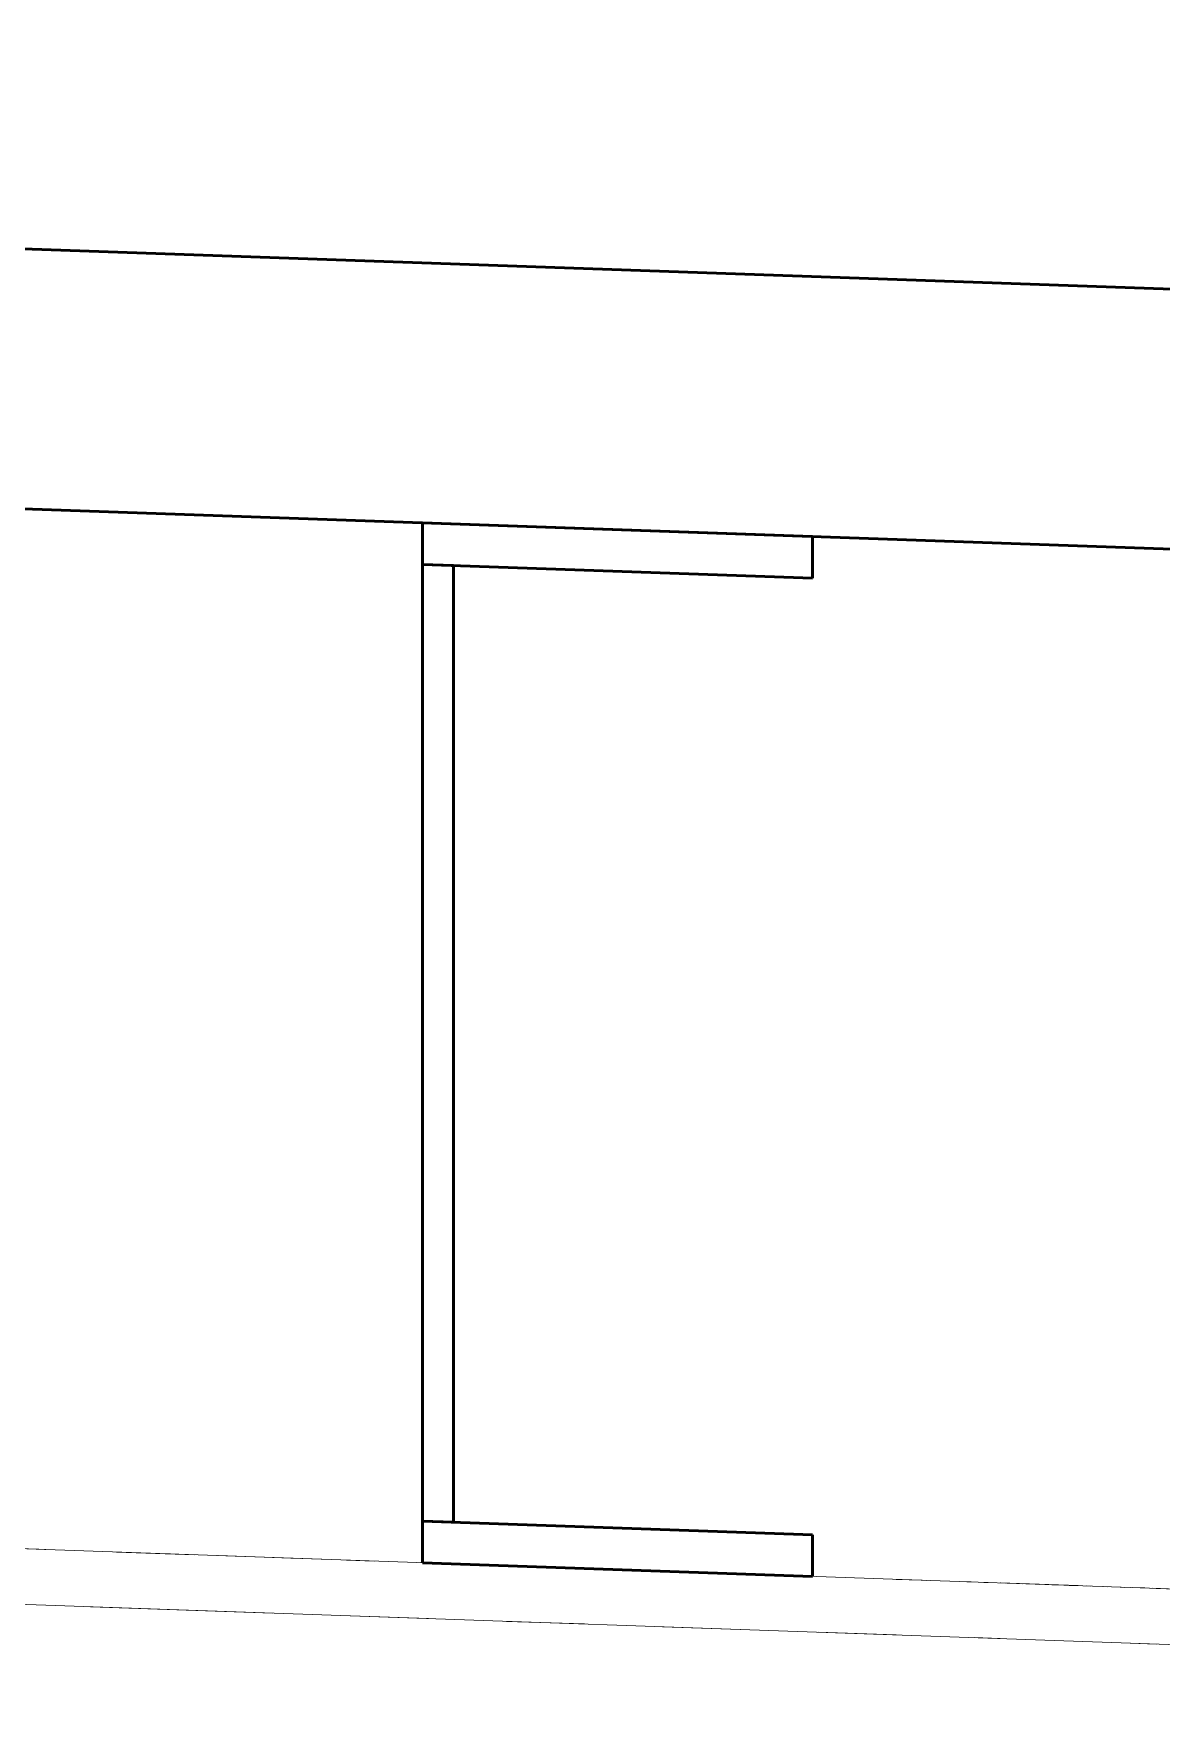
# Model space of a CAD drawing. Header units: metres. Extents: x 10 to 831, y 10 to 584.
# Drawn here: x 374.31 to 385.16, y 460.82 to 476.88 of the extents above; entities that cross this region are included whole.
import ezdxf

# ---------------------------------------------------------------- set-up
doc = ezdxf.new("R2010")
doc.units = ezdxf.units.M
doc.layers.add('CUT', color=7, linetype='Continuous', lineweight=50)
doc.layers.add('VIS', color=8, linetype='Continuous', lineweight=13)

msp = doc.modelspace()

# ---------------------------------------------------------------- linework, layer by layer
at = {"layer": 'CUT'}
for p, q in [((315, 476.877), (450, 472.152)), ((450, 469.652), (315, 474.377)), ((381.8, 472.038), (378.05, 472.17)), ((378.05, 472.17), (378.05, 471.77)), ((381.8, 471.639), (381.8, 472.038)), ((378.35, 471.76), (378.05, 471.77)), ((378.05, 471.77), (378.05, 462.57)), ((378.05, 471.77), (381.8, 471.639)), ((378.35, 462.56), (378.35, 471.76)), ((381.8, 462.439), (378.05, 462.57)), ((378.05, 462.57), (378.05, 462.17)), ((378.05, 462.57), (378.35, 462.56)), ((381.8, 462.038), (381.8, 462.439)), ((378.05, 462.17), (381.8, 462.038))]:
    msp.add_line(p, q, dxfattribs=at)
at = {"layer": 'VIS'}
for p, q in [((315, 476.877), (450, 472.152)), ((374.375, 474.798), (372.787, 474.854)), ((374.495, 474.794), (372.834, 474.852)), ((450, 472.152), (372.901, 474.85)), ((373.141, 474.842), (375.333, 474.765)), ((374.783, 474.784), (374.11, 474.808)), ((374.878, 474.781), (374.128, 474.808)), ((374.316, 474.8), (375.566, 474.757)), ((374.318, 474.8), (374.567, 474.792)), ((375.587, 474.756), (374.345, 474.799)), ((374.396, 474.798), (374.606, 474.79)), ((374.464, 474.796), (374.711, 474.787)), ((374.725, 474.786), (374.475, 474.795)), ((374.587, 474.791), (374.803, 474.784)), ((375.357, 474.764), (374.608, 474.79)), ((374.868, 474.782), (374.618, 474.79)), ((374.631, 474.79), (374.879, 474.781)), ((375.318, 474.765), (374.669, 474.788)), ((374.956, 474.779), (374.735, 474.786)), ((375.499, 474.76), (374.75, 474.785)), ((378.524, 474.654), (374.772, 474.784)), ((374.823, 474.783), (375.073, 474.774)), ((374.842, 474.783), (375.093, 474.774)), ((374.844, 474.782), (375.05, 474.775)), ((375.154, 474.772), (374.906, 474.78)), ((374.915, 474.779), (375.166, 474.771)), ((374.955, 474.779), (375.205, 474.769)), ((375.014, 474.777), (375.262, 474.768)), ((375.022, 474.776), (378.774, 474.644)), ((376.788, 474.714), (375.072, 474.774)), ((388.68, 474.298), (375.226, 474.769)), ((375.235, 474.769), (375.472, 474.76)), ((375.517, 474.759), (375.273, 474.767)), ((376.191, 474.735), (375.445, 474.761)), ((376.13, 474.737), (375.457, 474.761)), ((375.726, 474.751), (375.476, 474.76)), ((376.768, 474.715), (375.517, 474.759)), ((376.281, 474.732), (375.53, 474.758)), ((375.565, 474.757), (376.72, 474.716)), ((375.575, 474.756), (376.74, 474.716)), ((375.6, 474.755), (377.19, 474.7)), ((377.85, 474.677), (375.606, 474.755)), ((375.839, 474.748), (375.618, 474.755)), ((375.624, 474.755), (375.873, 474.746)), ((375.661, 474.754), (375.872, 474.746)), ((375.668, 474.754), (376.286, 474.731)), ((377.453, 474.691), (375.774, 474.75)), ((376.053, 474.74), (375.803, 474.749)), ((375.885, 474.746), (376.102, 474.738)), ((376.128, 474.737), (375.909, 474.745)), ((375.954, 474.743), (376.204, 474.735)), ((376.184, 474.736), (375.967, 474.743)), ((375.996, 474.742), (376.243, 474.733)), ((376.358, 474.729), (376.108, 474.738)), ((376.368, 474.729), (376.118, 474.737)), ((377.332, 474.695), (376.121, 474.737)), ((376.878, 474.711), (376.128, 474.737)), ((377.818, 474.678), (376.157, 474.736)), ((376.454, 474.726), (376.204, 474.735)), ((376.485, 474.725), (376.236, 474.734)), ((376.236, 474.734), (376.487, 474.725)), ((376.311, 474.731), (376.56, 474.722)), ((376.365, 474.729), (376.615, 474.72)), ((376.647, 474.719), (376.399, 474.728)), ((376.435, 474.726), (376.681, 474.718)), ((376.727, 474.716), (376.477, 474.725)), ((376.485, 474.725), (376.735, 474.716)), ((376.501, 474.724), (376.749, 474.716)), ((376.722, 474.716), (376.501, 474.724)), ((376.504, 474.724), (376.715, 474.716)), ((376.526, 474.724), (376.766, 474.715)), ((376.865, 474.712), (376.615, 474.72)), ((376.656, 474.719), (376.893, 474.711)), ((376.696, 474.717), (376.947, 474.709)), ((376.959, 474.708), (376.708, 474.717)), ((376.981, 474.707), (376.738, 474.716)), ((377.504, 474.689), (376.755, 474.716)), ((376.904, 474.71), (377.11, 474.703)), ((377.126, 474.702), (376.914, 474.709)), ((376.954, 474.709), (377.203, 474.7)), ((377.858, 474.676), (377.108, 474.703)), ((377.998, 474.672), (377.248, 474.698)), ((377.926, 474.675), (377.252, 474.698)), ((377.915, 474.675), (377.266, 474.697)), ((377.296, 474.697), (378.044, 474.67)), ((377.323, 474.695), (378.073, 474.669)), ((377.342, 474.695), (377.592, 474.686)), ((377.606, 474.685), (377.384, 474.693)), ((377.644, 474.684), (377.394, 474.693)), ((378.182, 474.666), (377.435, 474.692)), ((377.869, 474.676), (377.619, 474.685)), ((380.913, 474.57), (377.663, 474.683)), ((377.958, 474.673), (377.709, 474.682)), ((377.984, 474.673), (377.735, 474.681)), ((377.77, 474.68), (377.981, 474.673)), ((379.56, 474.617), (377.822, 474.678)), ((377.985, 474.673), (377.936, 474.674)), ((378.229, 474.663), (377.979, 474.673)), ((377.984, 474.673), (378.235, 474.663)), ((377.985, 474.673), (378.034, 474.671)), ((377.988, 474.672), (378.237, 474.663)), ((378.252, 474.663), (378.002, 474.672)), ((379.27, 474.628), (378.019, 474.671)), ((378.048, 474.67), (378.265, 474.663)), ((378.077, 474.669), (378.314, 474.661)), ((378.111, 474.668), (378.359, 474.659)), ((378.14, 474.667), (378.346, 474.659)), ((378.167, 474.666), (378.418, 474.657)), ((378.446, 474.656), (378.202, 474.664)), ((378.237, 474.663), (378.488, 474.654)), ((378.488, 474.654), (378.268, 474.663)), ((378.59, 474.651), (378.385, 474.659)), ((379.137, 474.632), (378.39, 474.658)), ((380.709, 474.577), (378.503, 474.654)), ((379.213, 474.63), (378.564, 474.652)), ((378.858, 474.641), (378.608, 474.65)), ((378.613, 474.65), (378.824, 474.643)), ((378.879, 474.641), (378.629, 474.649)), ((378.953, 474.639), (378.703, 474.647)), ((378.958, 474.638), (378.708, 474.647)), ((378.802, 474.644), (379.051, 474.635)), ((378.815, 474.643), (380.065, 474.6)), ((378.839, 474.642), (379.538, 474.618)), ((378.993, 474.637), (378.885, 474.641)), ((378.897, 474.641), (379.144, 474.632)), ((378.913, 474.64), (379.162, 474.631)), ((378.921, 474.639), (379.028, 474.636)), ((378.947, 474.639), (379.139, 474.632)), ((378.964, 474.638), (379.17, 474.631)), ((379.198, 474.63), (378.979, 474.637)), ((379.23, 474.628), (378.98, 474.637)), ((378.986, 474.637), (379.229, 474.628)), ((379.273, 474.627), (379.048, 474.635)), ((379.37, 474.624), (379.119, 474.633)), ((379.372, 474.624), (379.151, 474.632)), ((379.484, 474.62), (379.234, 474.628)), ((379.523, 474.619), (379.274, 474.627)), ((379.346, 474.625), (379.563, 474.617)), ((379.484, 474.62), (379.733, 474.611)), ((379.498, 474.62), (379.735, 474.611)), ((379.524, 474.619), (379.774, 474.61)), ((379.556, 474.618), (379.797, 474.609)), ((379.565, 474.617), (386.775, 474.365)), ((379.603, 474.615), (379.791, 474.609)), ((379.859, 474.606), (379.609, 474.615)), ((381.771, 474.539), (379.612, 474.615)), ((379.819, 474.608), (379.614, 474.615)), ((379.91, 474.605), (379.666, 474.614)), ((379.953, 474.603), (379.703, 474.612)), ((379.957, 474.603), (379.708, 474.612)), ((379.738, 474.611), (379.988, 474.602)), ((380.996, 474.567), (379.748, 474.611)), ((381.501, 474.549), (379.752, 474.611)), ((379.841, 474.607), (380.091, 474.599)), ((380.512, 474.584), (379.863, 474.606)), ((379.879, 474.606), (380.09, 474.599)), ((380.132, 474.597), (379.884, 474.606)), ((380.67, 474.579), (379.923, 474.605)), ((381.616, 474.545), (379.955, 474.603)), ((379.96, 474.603), (380.691, 474.577)), ((380.231, 474.594), (379.981, 474.602)), ((380.016, 474.601), (380.009, 474.601)), ((380.016, 474.601), (380.023, 474.601)), ((380.255, 474.593), (380.034, 474.601)), ((381.839, 474.538), (380.094, 474.599)), ((380.363, 474.589), (380.168, 474.596)), ((380.184, 474.596), (381.338, 474.555)), ((380.199, 474.595), (380.95, 474.568)), ((380.2, 474.595), (380.406, 474.587)), ((383.025, 474.496), (380.274, 474.592)), ((380.322, 474.591), (380.572, 474.582)), ((380.332, 474.59), (380.51, 474.584)), ((380.356, 474.589), (380.544, 474.582)), ((380.363, 474.589), (380.613, 474.58)), ((381.069, 474.565), (380.395, 474.588)), ((380.482, 474.585), (381.057, 474.565)), ((381.271, 474.557), (380.521, 474.584)), ((380.524, 474.584), (383.275, 474.487)), ((380.596, 474.581), (380.844, 474.572)), ((380.598, 474.581), (382.188, 474.525)), ((381.36, 474.554), (380.609, 474.58)), ((381.37, 474.554), (380.619, 474.58)), ((381.379, 474.553), (380.629, 474.58)), ((380.644, 474.579), (380.861, 474.572)), ((380.795, 474.574), (381.044, 474.565)), ((381.043, 474.566), (380.795, 474.574)), ((380.836, 474.572), (381.555, 474.548)), ((381.128, 474.562), (380.879, 474.571)), ((380.919, 474.57), (381.156, 474.562)), ((381.137, 474.562), (380.943, 474.568)), ((382.659, 474.509), (380.964, 474.568)), ((381.232, 474.558), (380.982, 474.567)), ((380.983, 474.567), (381.233, 474.558)), ((381.255, 474.558), (381.004, 474.567)), ((381.024, 474.566), (381.642, 474.545)), ((381.784, 474.539), (381.034, 474.566)), ((381.046, 474.565), (381.582, 474.546)), ((382.488, 474.514), (381.073, 474.564)), ((381.375, 474.553), (381.131, 474.562)), ((381.548, 474.548), (381.298, 474.557)), ((381.341, 474.555), (381.591, 474.546)), ((381.449, 474.551), (381.698, 474.543)), ((381.486, 474.549), (381.674, 474.543)), ((381.489, 474.549), (381.731, 474.541)), ((381.81, 474.538), (381.594, 474.546)), ((381.642, 474.545), (381.85, 474.537)), ((381.869, 474.537), (381.664, 474.543)), ((381.912, 474.535), (381.719, 474.541)), ((381.739, 474.541), (381.989, 474.532)), ((381.781, 474.539), (383.026, 474.496)), ((382.033, 474.531), (381.785, 474.539)), ((383.035, 474.495), (381.794, 474.539)), ((382.022, 474.531), (381.8, 474.538)), ((382.123, 474.528), (381.874, 474.536)), ((383.159, 474.491), (381.914, 474.535)), ((381.943, 474.534), (382.159, 474.526)), ((381.988, 474.532), (382.199, 474.525)), ((382.103, 474.528), (382.803, 474.504)), ((382.359, 474.519), (382.109, 474.528)), ((382.118, 474.528), (382.296, 474.522)), ((382.87, 474.501), (382.12, 474.528)), ((382.416, 474.517), (382.191, 474.525)), ((382.457, 474.516), (382.207, 474.524)), ((382.26, 474.523), (382.466, 474.515)), ((384.356, 474.45), (382.314, 474.521)), ((382.34, 474.52), (382.577, 474.512)), ((382.399, 474.518), (382.591, 474.511)), ((384.14, 474.457), (382.425, 474.517)), ((382.448, 474.516), (382.697, 474.507)), ((382.734, 474.506), (382.483, 474.515)), ((382.687, 474.507), (382.493, 474.514)), ((382.756, 474.505), (382.506, 474.514)), ((382.84, 474.502), (382.596, 474.511)), ((382.615, 474.51), (382.804, 474.504)), ((383.38, 474.484), (382.629, 474.51)), ((382.672, 474.508), (382.922, 474.5)), ((382.982, 474.498), (382.732, 474.506)), ((383.495, 474.479), (382.746, 474.505)), ((383.023, 474.496), (382.775, 474.505)), ((382.808, 474.504), (383.024, 474.496)), ((382.862, 474.501), (383.112, 474.493)), ((383.108, 474.493), (382.892, 474.5)), ((383.099, 474.493), (382.894, 474.5)), ((383.145, 474.492), (382.925, 474.5)), ((382.946, 474.499), (383.195, 474.49)), ((382.982, 474.498), (383.232, 474.488)), ((383.082, 474.494), (383.33, 474.485)), ((383.084, 474.494), (383.702, 474.472)), ((383.36, 474.484), (383.11, 474.493)), ((383.346, 474.485), (383.125, 474.492)), ((383.188, 474.49), (383.367, 474.484)), ((383.457, 474.481), (383.207, 474.49)), ((383.239, 474.488), (383.99, 474.462)), ((383.253, 474.488), (383.464, 474.481)), ((383.462, 474.481), (383.268, 474.487)), ((383.286, 474.486), (383.535, 474.478)), ((383.288, 474.486), (383.525, 474.478)), ((383.315, 474.486), (385.065, 474.424)), ((383.322, 474.486), (383.572, 474.476)), ((383.331, 474.485), (383.577, 474.476)), ((383.617, 474.475), (383.368, 474.484)), ((383.369, 474.484), (383.933, 474.464)), ((383.423, 474.482), (383.664, 474.474)), ((383.446, 474.481), (383.696, 474.472)), ((383.735, 474.471), (383.485, 474.48)), ((383.774, 474.47), (383.523, 474.478)), ((384.212, 474.454), (383.538, 474.478)), ((384.37, 474.449), (383.62, 474.475)), ((383.673, 474.473), (383.923, 474.465)), ((383.701, 474.472), (384.452, 474.446)), ((384.999, 474.427), (383.75, 474.471)), ((384.94, 474.429), (383.753, 474.471)), ((384.013, 474.462), (383.765, 474.47)), ((384.025, 474.461), (383.776, 474.47)), ((383.823, 474.468), (384.043, 474.46)), ((383.84, 474.467), (384.09, 474.458)), ((383.903, 474.465), (384.438, 474.447)), ((385.611, 474.405), (383.931, 474.464)), ((384.229, 474.453), (384.008, 474.462)), ((384.025, 474.461), (384.276, 474.452)), ((384.236, 474.453), (384.043, 474.46)), ((384.792, 474.434), (384.06, 474.459)), ((386.327, 474.38), (384.084, 474.459)), ((384.097, 474.458), (384.308, 474.451)), ((384.106, 474.458), (384.322, 474.451)), ((384.384, 474.448), (384.143, 474.457)), ((384.84, 474.433), (384.19, 474.455)), ((384.456, 474.446), (384.206, 474.454)), ((384.481, 474.445), (384.231, 474.453)), ((384.317, 474.451), (384.509, 474.444)), ((384.32, 474.451), (384.526, 474.444)), ((384.344, 474.45), (384.588, 474.441)), ((30, 474.352), (450, 459.652)), ((450, 469.652), (315, 474.377)), ((384.612, 474.44), (384.363, 474.449)), ((384.396, 474.448), (384.644, 474.439)), ((385.149, 474.422), (384.403, 474.447)), ((384.434, 474.447), (384.682, 474.438)), ((384.445, 474.446), (384.695, 474.438)), ((384.481, 474.445), (384.731, 474.436)), ((384.736, 474.436), (384.485, 474.445)), ((384.498, 474.444), (384.687, 474.438)), ((384.86, 474.431), (384.61, 474.44)), ((385.38, 474.413), (384.63, 474.439)), ((384.674, 474.438), (384.924, 474.43)), ((384.708, 474.437), (384.945, 474.428)), ((385.994, 474.392), (384.745, 474.436)), ((385.026, 474.426), (384.776, 474.435)), ((384.801, 474.433), (385.956, 474.394)), ((385.011, 474.427), (384.818, 474.433)), ((385.112, 474.423), (384.891, 474.431)), ((384.901, 474.43), (386.067, 474.389)), ((385.147, 474.422), (384.943, 474.429)), ((384.974, 474.428), (385.152, 474.422)), ((385.026, 474.426), (385.276, 474.417)), ((385.367, 474.414), (385.117, 474.423)), ((385.386, 474.413), (385.137, 474.422)), ((450, 459.117), (30, 473.817)), ((376.522, 472.224), (371.771, 472.39)), ((372.021, 472.381), (376.773, 472.214)), ((372.261, 472.373), (390.972, 471.717)), ((373.614, 472.326), (375.293, 472.267)), ((373.878, 472.316), (374.629, 472.29)), ((373.885, 472.316), (374.635, 472.289)), ((374.829, 472.282), (374.192, 472.305)), ((374.192, 472.305), (374.888, 472.281)), ((374.337, 472.3), (376.053, 472.24)), ((374.368, 472.299), (375.119, 472.273)), ((374.38, 472.298), (374.631, 472.289)), ((374.405, 472.298), (374.653, 472.289)), ((374.464, 472.296), (374.709, 472.287)), ((374.5, 472.294), (375.249, 472.268)), ((374.521, 472.293), (374.764, 472.285)), ((374.656, 472.289), (374.906, 472.28)), ((374.725, 472.287), (374.976, 472.278)), ((375.486, 472.26), (374.736, 472.286)), ((374.857, 472.282), (375.108, 472.273)), ((374.858, 472.282), (377.102, 472.203)), ((374.954, 472.279), (375.204, 472.269)), ((374.97, 472.278), (376.157, 472.236)), ((374.986, 472.277), (375.736, 472.251)), ((374.99, 472.277), (375.24, 472.269)), ((375.232, 472.269), (375.905, 472.245)), ((375.267, 472.268), (376.518, 472.224)), ((375.375, 472.264), (375.625, 472.255)), ((375.399, 472.263), (375.648, 472.254)), ((375.441, 472.262), (377.639, 472.185)), ((375.652, 472.254), (375.901, 472.245)), ((375.726, 472.251), (375.976, 472.242)), ((375.879, 472.246), (377.128, 472.202)), ((375.919, 472.245), (376.163, 472.236)), ((375.939, 472.244), (376.187, 472.235)), ((375.981, 472.242), (376.225, 472.234)), ((376.005, 472.241), (377.254, 472.198)), ((376.048, 472.24), (376.744, 472.216)), ((376.053, 472.24), (376.302, 472.231)), ((376.084, 472.239), (377.325, 472.195)), ((376.281, 472.232), (377.531, 472.188)), ((376.526, 472.224), (376.314, 472.231)), ((376.368, 472.229), (377.119, 472.202)), ((376.579, 472.221), (377.252, 472.198)), ((376.673, 472.218), (376.91, 472.21)), ((376.985, 472.207), (376.735, 472.216)), ((376.875, 472.211), (377.625, 472.185)), ((376.885, 472.211), (377.636, 472.185)), ((376.955, 472.208), (377.198, 472.2)), ((376.973, 472.207), (379.133, 472.132)), ((376.985, 472.207), (377.235, 472.199)), ((376.999, 472.207), (377.749, 472.18)), ((377.089, 472.203), (377.338, 472.195)), ((377.164, 472.201), (377.384, 472.194)), ((377.228, 472.199), (377.478, 472.19)), ((381.024, 472.066), (377.273, 472.197)), ((377.358, 472.194), (377.608, 472.186)), ((377.44, 472.192), (378.136, 472.167)), ((377.454, 472.191), (377.703, 472.182)), ((377.523, 472.188), (381.275, 472.057)), ((377.552, 472.188), (377.801, 472.178)), ((377.768, 472.18), (379.483, 472.12)), ((377.769, 472.18), (379.02, 472.136)), ((377.869, 472.177), (378.619, 472.15)), ((378.047, 472.17), (378.268, 472.163)), ((378.05, 472.17), (378.05, 472.17)), ((381.8, 472.038), (378.05, 472.17)), ((378.05, 471.77), (378.05, 472.17)), ((378.141, 472.167), (378.39, 472.158)), ((378.229, 472.163), (378.479, 472.155)), ((378.484, 472.155), (378.235, 472.163)), ((378.293, 472.161), (379.481, 472.12)), ((378.358, 472.159), (378.608, 472.15)), ((378.368, 472.159), (378.613, 472.15)), ((378.375, 472.159), (379.048, 472.135)), ((378.379, 472.159), (379.129, 472.132)), ((378.416, 472.157), (378.659, 472.149)), ((379.072, 472.134), (378.435, 472.156)), ((378.484, 472.155), (378.734, 472.146)), ((379.657, 472.113), (378.853, 472.142)), ((378.875, 472.141), (379.126, 472.133)), ((378.881, 472.141), (379.131, 472.132)), ((378.912, 472.14), (379.16, 472.131)), ((378.93, 472.139), (379.151, 472.132)), ((379.137, 472.132), (379.385, 472.123)), ((379.23, 472.129), (379.481, 472.12)), ((379.296, 472.126), (379.527, 472.119)), ((379.346, 472.125), (381.091, 472.063)), ((379.37, 472.124), (380.119, 472.098)), ((379.389, 472.123), (379.633, 472.115)), ((379.497, 472.12), (380.247, 472.093)), ((379.503, 472.119), (381.252, 472.058)), ((379.55, 472.118), (379.8, 472.109)), ((379.56, 472.117), (380.801, 472.073)), ((379.722, 472.111), (380.395, 472.088)), ((379.983, 472.102), (379.733, 472.111)), ((379.813, 472.108), (380.034, 472.101)), ((379.859, 472.106), (380.109, 472.098)), ((379.886, 472.106), (380.636, 472.079)), ((379.953, 472.103), (380.203, 472.094)), ((379.983, 472.102), (380.233, 472.093)), ((379.992, 472.102), (380.228, 472.094)), ((380.132, 472.097), (380.382, 472.089)), ((380.231, 472.093), (380.482, 472.085)), ((380.271, 472.092), (381.022, 472.066)), ((380.379, 472.089), (381.13, 472.062)), ((380.487, 472.085), (380.738, 472.076)), ((381.193, 472.06), (380.557, 472.082)), ((380.687, 472.077), (381.383, 472.053)), ((380.696, 472.077), (380.917, 472.07)), ((380.817, 472.073), (381.552, 472.048)), ((380.85, 472.072), (381.093, 472.063)), ((380.859, 472.072), (381.109, 472.063)), ((380.867, 472.072), (381.116, 472.062)), ((380.87, 472.072), (381.62, 472.045)), ((380.876, 472.071), (381.126, 472.062)), ((380.952, 472.068), (381.202, 472.059)), ((381.483, 472.05), (381.233, 472.058)), ((381.483, 472.05), (381.733, 472.041)), ((381.518, 472.048), (382.191, 472.025)), ((381.626, 472.045), (381.874, 472.036)), ((381.689, 472.043), (383.405, 471.983)), ((381.733, 472.041), (381.983, 472.033)), ((378.05, 471.77), (378.05, 471.97)), ((381.771, 472.039), (383.451, 471.981)), ((382.024, 472.031), (381.774, 472.039)), ((381.8, 472.038), (381.8, 472.038)), ((381.8, 471.639), (381.8, 472.038)), ((381.824, 472.038), (382.067, 472.029)), ((381.861, 472.037), (382.11, 472.028)), ((381.874, 472.036), (382.085, 472.029)), ((381.885, 472.036), (382.133, 472.027)), ((382.022, 472.031), (382.242, 472.024)), ((382.024, 472.031), (382.275, 472.022)), ((382.091, 472.029), (383.279, 471.987)), ((382.243, 472.023), (382.892, 472)), ((382.272, 472.022), (382.521, 472.014)), ((382.285, 472.022), (383.035, 471.995)), ((382.359, 472.019), (382.61, 472.011)), ((382.37, 472.019), (383.12, 471.993)), ((382.38, 472.019), (383.129, 471.992)), ((382.495, 472.014), (383.245, 471.988)), ((382.538, 472.013), (384.276, 471.952)), ((382.543, 472.012), (383.239, 471.989)), ((382.622, 472.01), (382.87, 472.002)), ((382.717, 472.006), (382.928, 472)), ((382.734, 472.006), (382.984, 471.997)), ((385.526, 471.909), (382.775, 472.005)), ((382.856, 472.002), (383.105, 471.993)), ((382.876, 472.001), (383.126, 471.993)), ((382.887, 472), (383.136, 471.992)), ((382.904, 472), (383.125, 471.993)), ((383.025, 471.996), (385.776, 471.899)), ((383.047, 471.995), (383.296, 471.986)), ((383.315, 471.986), (383.103, 471.993)), ((383.274, 471.987), (384.024, 471.961)), ((383.284, 471.987), (383.527, 471.978)), ((383.309, 471.986), (383.546, 471.977)), ((383.314, 471.986), (383.538, 471.978)), ((383.332, 471.985), (383.579, 471.976)), ((383.335, 471.985), (385.081, 471.924)), ((383.36, 471.984), (383.61, 471.976)), ((383.452, 471.981), (383.702, 471.972)), ((383.482, 471.98), (383.732, 471.971)), ((383.5, 471.979), (384.25, 471.953)), ((383.56, 471.977), (383.771, 471.97)), ((383.617, 471.975), (383.866, 471.966)), ((383.735, 471.971), (383.985, 471.962)), ((383.756, 471.971), (384.001, 471.962)), ((383.788, 471.969), (384.008, 471.962)), ((383.85, 471.967), (384.098, 471.958)), ((383.87, 471.966), (384.62, 471.94)), ((383.935, 471.964), (384.631, 471.94)), ((383.974, 471.962), (384.19, 471.955)), ((384.013, 471.962), (384.26, 471.952)), ((384.257, 471.953), (384.494, 471.944)), ((384.258, 471.952), (384.988, 471.927)), ((384.262, 471.952), (384.51, 471.944)), ((384.36, 471.949), (385.111, 471.923)), ((384.377, 471.949), (385.126, 471.923)), ((384.38, 471.949), (385.13, 471.922)), ((384.509, 471.944), (385.52, 471.909)), ((384.801, 471.933), (384.553, 471.942)), ((384.637, 471.94), (384.596, 471.941)), ((384.661, 471.938), (385.334, 471.915)), ((384.671, 471.938), (384.891, 471.93)), ((384.721, 471.936), (384.965, 471.928)), ((384.981, 471.928), (384.731, 471.936)), ((384.736, 471.936), (384.986, 471.927)), ((384.801, 471.933), (384.76, 471.935)), ((384.85, 471.932), (384.801, 471.933)), ((384.81, 471.933), (385.057, 471.925)), ((384.858, 471.932), (385.106, 471.923)), ((384.998, 471.927), (384.973, 471.928)), ((384.981, 471.928), (385.231, 471.918)), ((384.994, 471.927), (385.744, 471.901)), ((385.045, 471.925), (385.295, 471.916)), ((385.057, 471.925), (385.306, 471.916)), ((385.111, 471.923), (385.36, 471.914)), ((385.146, 471.922), (385.121, 471.923)), ((378.05, 471.77), (378.05, 471.77)), ((378.05, 471.77), (381.8, 471.639)), ((378.35, 471.76), (378.05, 471.77)), ((378.05, 462.57), (378.05, 471.77)), ((378.05, 471.77), (378.05, 471.77)), ((378.35, 471.76), (378.05, 471.77)), ((378.05, 462.57), (378.05, 471.77)), ((381.8, 471.639), (378.05, 471.77)), ((378.35, 471.76), (378.35, 471.76)), ((378.35, 462.56), (378.35, 471.76)), ((378.35, 462.56), (378.35, 471.76)), ((381.8, 471.639), (381.8, 471.839)), ((381.8, 471.639), (381.8, 471.639)), ((378.05, 462.57), (378.05, 462.57)), ((378.05, 462.57), (378.35, 462.56)), ((381.8, 462.439), (378.05, 462.57)), ((378.05, 462.57), (378.05, 462.57)), ((381.8, 462.439), (378.05, 462.57)), ((378.05, 462.17), (378.05, 462.57)), ((378.35, 462.56), (378.05, 462.57)), ((378.35, 462.56), (378.35, 462.56)), ((381.8, 462.439), (381.8, 462.439)), ((381.8, 462.038), (381.8, 462.439)), ((374.361, 462.299), (373.611, 462.325)), ((374.795, 462.284), (374.065, 462.31)), ((374.521, 462.293), (374.418, 462.297)), ((375.212, 462.269), (375.108, 462.273)), ((375.859, 462.246), (375.11, 462.273)), ((375.629, 462.255), (375.525, 462.259)), ((376.341, 462.23), (375.896, 462.245)), ((376.53, 462.223), (376.088, 462.238)), ((376.876, 462.211), (376.608, 462.221)), ((377.359, 462.194), (376.609, 462.221)), ((377.587, 462.186), (377.32, 462.195)), ((378.122, 462.168), (378.033, 462.171)), ((378.05, 462.17), (378.05, 462.17)), ((381.8, 462.038), (378.05, 462.17)), ((378.858, 462.141), (378.108, 462.168)), ((379.858, 462.106), (379.608, 462.115)), ((381.357, 462.054), (381.107, 462.063)), ((381.8, 462.038), (381.8, 462.038)), ((382.856, 462.002), (382.606, 462.01)), ((382.902, 462), (382.845, 462.002)), ((383.326, 461.986), (383.286, 461.987)), ((383.49, 461.979), (383.45, 461.981)), ((384.356, 461.95), (383.606, 461.976)), ((383.654, 461.974), (383.613, 461.976)), ((383.818, 461.968), (383.777, 461.97)), ((383.982, 461.962), (383.941, 461.964)), ((384.145, 461.957), (384.103, 461.958)), ((384.145, 461.957), (384.104, 461.958)), ((384.309, 461.951), (384.269, 461.952)), ((384.474, 461.945), (384.433, 461.947)), ((384.474, 461.945), (384.433, 461.947)), ((384.637, 461.939), (384.596, 461.941)), ((384.801, 461.933), (384.76, 461.935)), ((384.998, 461.927), (384.875, 461.931)), ((385.146, 461.922), (385.072, 461.924)), ((385.855, 461.897), (385.105, 461.923)), ((374.86, 461.747), (376.609, 461.686)), ((377.359, 461.659), (378.108, 461.633)), ((378.858, 461.606), (379.608, 461.581)), ((380.358, 461.554), (381.107, 461.528)), ((381.857, 461.502), (382.606, 461.476)), ((383.356, 461.45), (383.606, 461.441)), ((384.856, 461.397), (385.105, 461.388))]:
    msp.add_line(p, q, dxfattribs=at)

doc.saveas('drawing.dxf')
